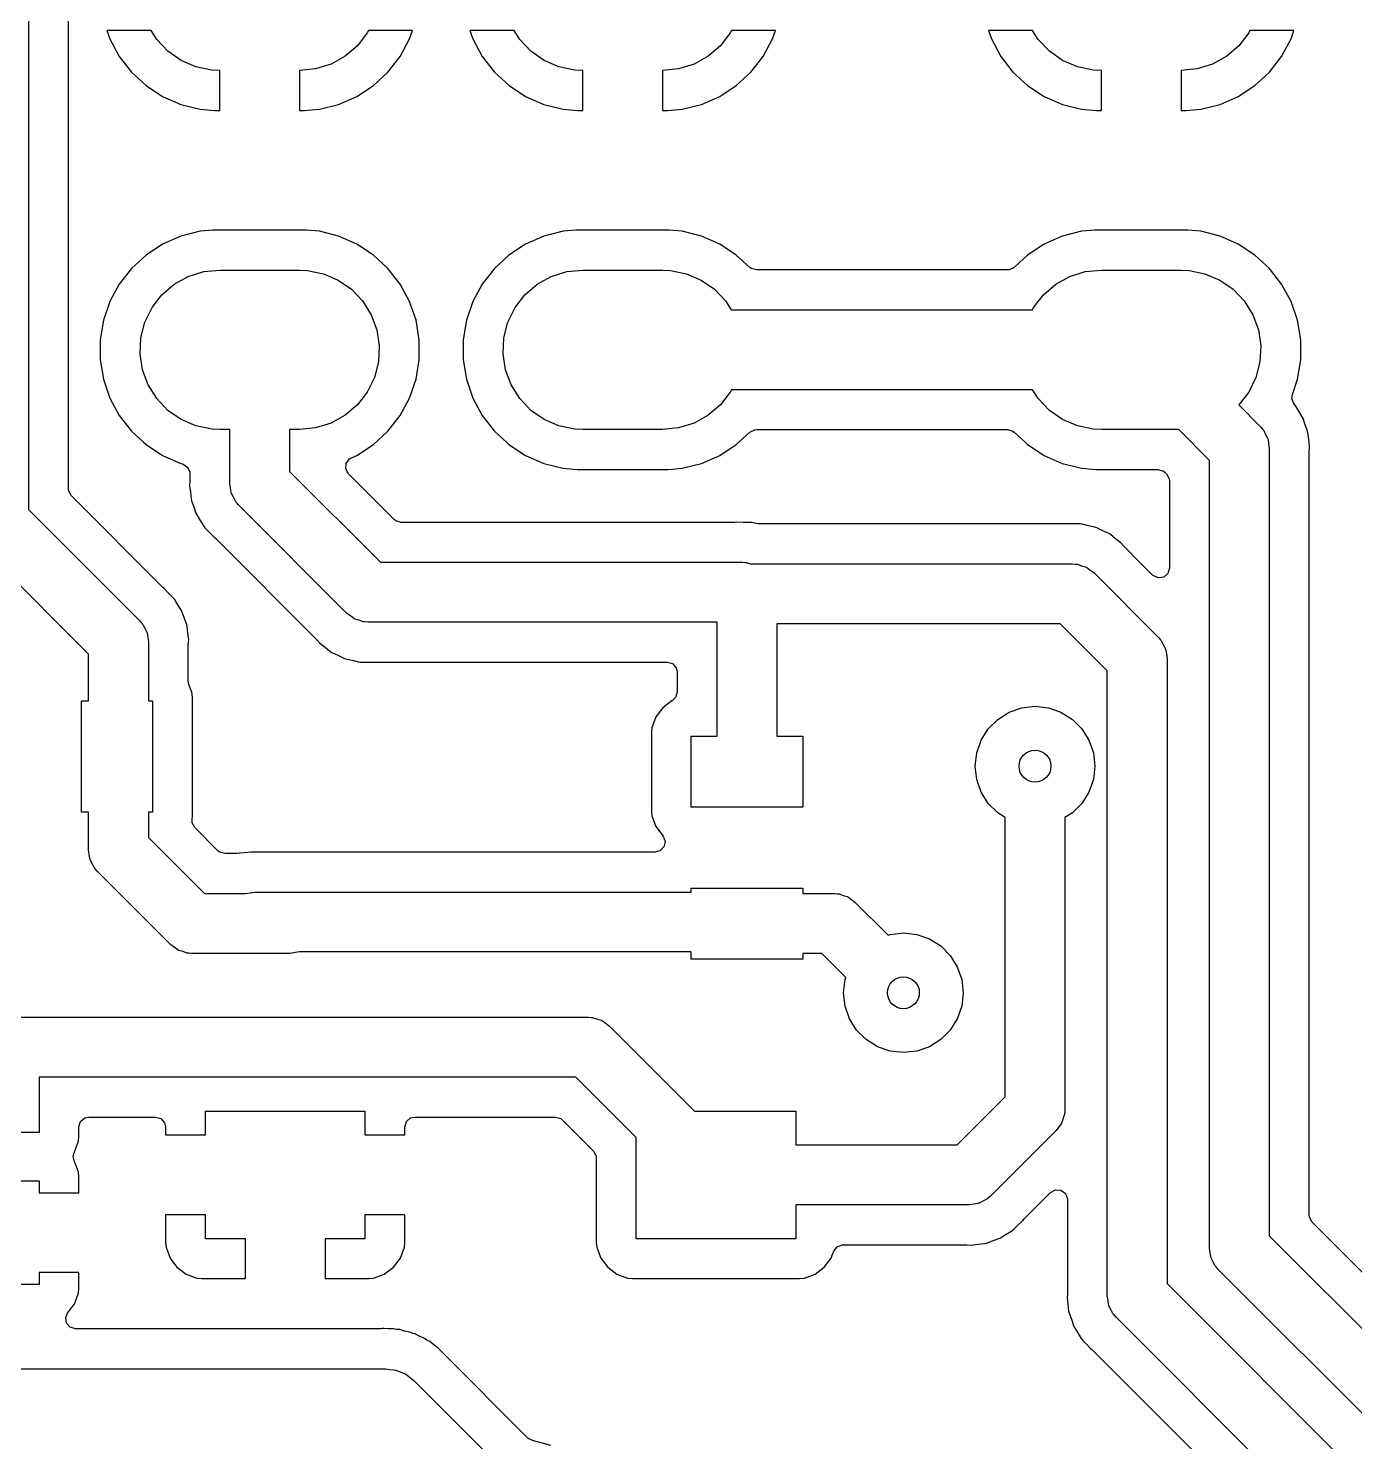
# Model space of a CAD drawing. Extents: x 4.71 to 7.86, y -5.32 to -1.9.
# Drawn here: x 5.1 to 5.755, y -4.566 to -3.869 of the extents above; entities that cross this region are included whole.
import ezdxf

# ---------------------------------------------------------------- set-up
doc = ezdxf.new("R2010")
doc.units = 0
doc.header["$MEASUREMENT"] = 0
doc.layers.add('BLACK', color=7, linetype='CONTINUOUS')

msp = doc.modelspace()

# ---------------------------------------------------------------- linework, layer by layer
at = {"layer": 'BLACK', "linetype": 'CONTINUOUS'}
for p, q in [((5.10008, -3.40826), (5.10008, -4.10627)), ((5.11979, -3.86996), (5.11979, -3.85315)), ((5.11979, -3.9172), (5.11979, -3.86996)), ((5.16053, -3.86996), (5.13874, -3.86996)), ((5.13874, -3.86996), (5.14015, -3.87407)), ((5.16329, -3.87437), (5.16053, -3.86996)), ((5.26776, -3.86996), (5.2672, -3.8711)), ((5.28947, -3.86996), (5.26776, -3.86996)), ((5.28805, -3.87407), (5.28947, -3.86996)), ((5.33967, -3.86996), (5.31787, -3.86996)), ((5.31787, -3.86996), (5.31929, -3.87407)), ((5.34242, -3.87437), (5.33967, -3.86996)), ((5.44689, -3.86996), (5.44633, -3.8711)), ((5.4686, -3.86996), (5.44689, -3.86996)), ((5.46719, -3.87407), (5.4686, -3.86996)), ((5.59557, -3.86996), (5.57378, -3.86996)), ((5.57378, -3.86996), (5.57519, -3.87407)), ((5.59832, -3.87437), (5.59557, -3.86996)), ((5.7028, -3.86996), (5.70224, -3.8711)), ((5.72451, -3.86996), (5.7028, -3.86996)), ((5.72309, -3.87407), (5.72451, -3.86996)), ((5.14015, -3.87407), (5.14015, -3.87407)), ((5.14015, -3.87407), (5.14481, -3.88268)), ((5.16877, -3.88014), (5.16329, -3.87437)), ((5.26232, -3.87739), (5.25628, -3.88258)), ((5.2672, -3.8711), (5.26232, -3.87739)), ((5.2834, -3.88268), (5.28805, -3.87407)), ((5.28805, -3.87407), (5.28805, -3.87407)), ((5.31929, -3.87407), (5.31929, -3.87407)), ((5.31929, -3.87407), (5.32394, -3.88268)), ((5.34791, -3.88014), (5.34242, -3.87437)), ((5.44146, -3.87739), (5.43541, -3.88258)), ((5.44633, -3.8711), (5.44146, -3.87739)), ((5.46253, -3.88268), (5.46719, -3.87407)), ((5.46719, -3.87407), (5.46719, -3.87407)), ((5.57519, -3.87407), (5.57519, -3.87407)), ((5.57519, -3.87407), (5.57985, -3.88268)), ((5.60381, -3.88014), (5.59832, -3.87437)), ((5.69736, -3.87739), (5.69132, -3.88258)), ((5.70224, -3.8711), (5.69736, -3.87739)), ((5.71844, -3.88268), (5.72309, -3.87407)), ((5.72309, -3.87407), (5.72309, -3.87407)), ((5.14481, -3.88268), (5.14481, -3.88268)), ((5.14481, -3.88268), (5.15082, -3.8904)), ((5.17531, -3.88469), (5.16877, -3.88014)), ((5.25628, -3.88258), (5.24931, -3.88645)), ((5.27739, -3.8904), (5.2834, -3.88268)), ((5.2834, -3.88268), (5.2834, -3.88268)), ((5.32394, -3.88268), (5.32394, -3.88268)), ((5.32394, -3.88268), (5.32995, -3.8904)), ((5.35445, -3.88469), (5.34791, -3.88014)), ((5.43541, -3.88258), (5.42845, -3.88645)), ((5.45652, -3.8904), (5.46253, -3.88268)), ((5.46253, -3.88268), (5.46253, -3.88268)), ((5.57985, -3.88268), (5.57985, -3.88268)), ((5.57985, -3.88268), (5.58586, -3.8904)), ((5.61035, -3.88469), (5.60381, -3.88014)), ((5.69132, -3.88258), (5.68435, -3.88645)), ((5.71243, -3.8904), (5.71844, -3.88268)), ((5.71844, -3.88268), (5.71844, -3.88268)), ((5.15082, -3.8904), (5.15082, -3.8904)), ((5.15082, -3.8904), (5.15802, -3.89703)), ((5.18263, -3.88783), (5.17531, -3.88469)), ((5.19044, -3.88944), (5.18263, -3.88783)), ((5.19442, -3.88964), (5.19044, -3.88944)), ((5.19442, -3.90933), (5.19442, -3.88964)), ((5.24171, -3.88883), (5.23379, -3.88964)), ((5.23379, -3.88964), (5.23379, -3.90933)), ((5.24931, -3.88645), (5.24171, -3.88883)), ((5.27019, -3.89703), (5.27739, -3.8904)), ((5.27739, -3.8904), (5.27739, -3.8904)), ((5.32995, -3.8904), (5.32996, -3.8904)), ((5.32996, -3.8904), (5.33716, -3.89703)), ((5.36177, -3.88783), (5.35445, -3.88469)), ((5.36957, -3.88944), (5.36177, -3.88783)), ((5.37355, -3.88964), (5.36957, -3.88944)), ((5.37355, -3.90933), (5.37355, -3.88964)), ((5.42085, -3.88883), (5.41292, -3.88964)), ((5.41292, -3.88964), (5.41292, -3.90933)), ((5.42845, -3.88645), (5.42085, -3.88883)), ((5.44932, -3.89703), (5.45652, -3.8904)), ((5.45652, -3.8904), (5.45652, -3.8904)), ((5.58586, -3.8904), (5.58586, -3.8904)), ((5.58586, -3.8904), (5.59306, -3.89703)), ((5.61767, -3.88783), (5.61035, -3.88469)), ((5.62547, -3.88944), (5.61767, -3.88783)), ((5.62946, -3.88964), (5.62547, -3.88944)), ((5.62946, -3.90933), (5.62946, -3.88964)), ((5.67675, -3.88883), (5.66883, -3.88964)), ((5.66883, -3.88964), (5.66883, -3.90933)), ((5.68435, -3.88645), (5.67675, -3.88883)), ((5.70522, -3.89703), (5.71242, -3.8904)), ((5.71242, -3.8904), (5.71243, -3.8904)), ((5.15802, -3.89703), (5.15802, -3.89703)), ((5.15802, -3.89703), (5.16621, -3.90239)), ((5.26199, -3.90239), (5.27019, -3.89703)), ((5.33716, -3.89703), (5.33716, -3.89703)), ((5.33716, -3.89703), (5.34535, -3.90239)), ((5.44113, -3.90239), (5.44932, -3.89703)), ((5.59306, -3.89703), (5.59306, -3.89703)), ((5.59306, -3.89703), (5.60125, -3.90239)), ((5.69703, -3.90239), (5.70522, -3.89703)), ((5.16621, -3.90239), (5.17518, -3.90632)), ((5.25303, -3.90632), (5.26199, -3.90239)), ((5.34535, -3.90239), (5.35431, -3.90632)), ((5.43216, -3.90632), (5.44113, -3.90239)), ((5.60125, -3.90239), (5.61022, -3.90632)), ((5.68807, -3.90632), (5.69703, -3.90239)), ((5.17518, -3.90632), (5.18466, -3.90872)), ((5.18466, -3.90872), (5.18467, -3.90872)), ((5.18467, -3.90872), (5.19198, -3.90933)), ((5.19198, -3.90933), (5.19442, -3.90933)), ((5.23379, -3.90933), (5.23623, -3.90933)), ((5.23623, -3.90933), (5.24354, -3.90872)), ((5.24354, -3.90872), (5.25303, -3.90632)), ((5.24354, -3.90872), (5.24354, -3.90872)), ((5.35431, -3.90632), (5.3638, -3.90872)), ((5.3638, -3.90872), (5.3638, -3.90872)), ((5.3638, -3.90872), (5.37111, -3.90933)), ((5.37111, -3.90933), (5.37355, -3.90933)), ((5.41292, -3.90933), (5.41536, -3.90933)), ((5.41536, -3.90933), (5.42268, -3.90872)), ((5.42268, -3.90872), (5.43216, -3.90632)), ((5.42268, -3.90872), (5.42268, -3.90872)), ((5.61022, -3.90632), (5.6197, -3.90872)), ((5.6197, -3.90872), (5.6197, -3.90872)), ((5.6197, -3.90872), (5.62702, -3.90933)), ((5.62702, -3.90933), (5.62946, -3.90933)), ((5.66883, -3.90933), (5.67127, -3.90933)), ((5.67127, -3.90933), (5.67858, -3.90872)), ((5.67858, -3.90872), (5.68807, -3.90632)), ((5.67858, -3.90872), (5.67858, -3.90872)), ((5.11979, -3.93688), (5.11979, -3.9172)), ((5.11979, -4.09608), (5.11979, -3.93688)), ((5.17517, -3.97137), (5.16621, -3.9753)), ((5.18466, -3.96897), (5.17517, -3.97137)), ((5.19121, -3.96842), (5.18466, -3.96897)), ((5.18466, -3.96897), (5.18466, -3.96897)), ((5.19197, -3.96836), (5.19121, -3.96842)), ((5.23623, -3.96836), (5.19197, -3.96836)), ((5.23704, -3.96843), (5.23623, -3.96836)), ((5.24354, -3.96897), (5.23704, -3.96843)), ((5.24355, -3.96897), (5.24354, -3.96897)), ((5.25304, -3.97137), (5.24355, -3.96897)), ((5.262, -3.9753), (5.25304, -3.97137)), ((5.3543, -3.97137), (5.34534, -3.9753)), ((5.3638, -3.96897), (5.3543, -3.97137)), ((5.37034, -3.96842), (5.3638, -3.96897)), ((5.3638, -3.96897), (5.3638, -3.96897)), ((5.37111, -3.96836), (5.37034, -3.96842)), ((5.41537, -3.96836), (5.37111, -3.96836)), ((5.41617, -3.96843), (5.41537, -3.96836)), ((5.42268, -3.96897), (5.41617, -3.96843)), ((5.43217, -3.97137), (5.42268, -3.96897)), ((5.42268, -3.96897), (5.42268, -3.96897)), ((5.44114, -3.9753), (5.43217, -3.97137)), ((5.61021, -3.97137), (5.60124, -3.9753)), ((5.6197, -3.96897), (5.61021, -3.97137)), ((5.62625, -3.96842), (5.6197, -3.96897)), ((5.6197, -3.96897), (5.6197, -3.96897)), ((5.62701, -3.96836), (5.62625, -3.96842)), ((5.67127, -3.96836), (5.62701, -3.96836)), ((5.67208, -3.96843), (5.67127, -3.96836)), ((5.67858, -3.96897), (5.67208, -3.96843)), ((5.68808, -3.97137), (5.67858, -3.96897)), ((5.67858, -3.96897), (5.67858, -3.96897)), ((5.69704, -3.9753), (5.68808, -3.97137)), ((5.15801, -3.98066), (5.15081, -3.98729)), ((5.16621, -3.9753), (5.15801, -3.98066)), ((5.2702, -3.98066), (5.262, -3.9753)), ((5.2774, -3.98729), (5.2702, -3.98066)), ((5.2702, -3.98066), (5.2702, -3.98066)), ((5.33714, -3.98066), (5.32994, -3.98729)), ((5.34534, -3.9753), (5.33714, -3.98066)), ((5.44933, -3.98066), (5.44114, -3.9753)), ((5.45596, -3.98676), (5.44933, -3.98066)), ((5.44933, -3.98066), (5.44933, -3.98066)), ((5.59305, -3.98066), (5.58907, -3.98432)), ((5.60124, -3.9753), (5.59305, -3.98066)), ((5.70524, -3.98066), (5.69704, -3.9753)), ((5.71244, -3.98729), (5.70524, -3.98066)), ((5.70524, -3.98066), (5.70524, -3.98066)), ((5.15081, -3.98729), (5.14479, -3.99501)), ((5.17889, -3.99126), (5.18649, -3.98887)), ((5.18649, -3.98887), (5.19442, -3.98807)), ((5.19442, -3.98807), (5.23379, -3.98807)), ((5.23379, -3.98807), (5.23777, -3.98827)), ((5.23777, -3.98827), (5.24557, -3.98987)), ((5.28341, -3.99501), (5.2774, -3.98729)), ((5.32994, -3.98729), (5.32393, -3.99501)), ((5.35803, -3.99126), (5.36563, -3.98887)), ((5.36563, -3.98887), (5.37355, -3.98807)), ((5.37355, -3.98807), (5.41292, -3.98807)), ((5.41292, -3.98807), (5.41691, -3.98827)), ((5.41691, -3.98827), (5.42471, -3.98987)), ((5.45662, -3.98727), (5.45596, -3.98676)), ((5.45926, -3.98805), (5.45662, -3.98727)), ((5.58312, -3.98805), (5.45926, -3.98805)), ((5.58396, -3.98797), (5.58312, -3.98805)), ((5.58642, -3.98676), (5.58396, -3.98797)), ((5.58907, -3.98432), (5.58642, -3.98676)), ((5.61393, -3.99126), (5.62153, -3.98887)), ((5.62153, -3.98887), (5.62946, -3.98807)), ((5.62946, -3.98807), (5.66883, -3.98807)), ((5.66883, -3.98807), (5.67281, -3.98827)), ((5.67281, -3.98827), (5.68061, -3.98987)), ((5.71845, -3.99501), (5.71244, -3.98729)), ((5.14479, -3.99501), (5.14013, -4.00362)), ((5.16588, -4.00031), (5.17193, -3.99512)), ((5.17193, -3.99512), (5.17889, -3.99126)), ((5.24557, -3.98987), (5.25289, -3.99301)), ((5.25289, -3.99301), (5.25943, -3.99756)), ((5.28807, -4.00362), (5.28341, -3.99501)), ((5.32393, -3.99501), (5.31927, -4.00362)), ((5.34502, -4.00031), (5.35106, -3.99512)), ((5.35106, -3.99512), (5.35803, -3.99126)), ((5.42471, -3.98987), (5.43203, -3.99301)), ((5.43203, -3.99301), (5.43857, -3.99756)), ((5.60092, -4.00031), (5.60697, -3.99512)), ((5.60697, -3.99512), (5.61393, -3.99126)), ((5.68061, -3.98987), (5.68793, -3.99301)), ((5.68793, -3.99301), (5.69447, -3.99756)), ((5.72311, -4.00362), (5.71845, -3.99501)), ((5.16101, -4.00661), (5.16588, -4.00031)), ((5.25943, -3.99756), (5.26492, -4.00334)), ((5.34014, -4.00661), (5.34502, -4.00031)), ((5.43857, -3.99756), (5.44406, -4.00334)), ((5.59605, -4.00661), (5.60092, -4.00031)), ((5.69447, -3.99756), (5.69996, -4.00334)), ((5.14013, -4.00362), (5.13695, -4.01288)), ((5.14013, -4.00362), (5.14013, -4.00362)), ((5.1575, -4.01376), (5.16101, -4.00661)), ((5.26492, -4.00334), (5.26914, -4.0101)), ((5.26914, -4.0101), (5.2719, -4.01757)), ((5.29125, -4.01288), (5.28807, -4.00362)), ((5.31927, -4.00362), (5.31609, -4.01288)), ((5.31927, -4.00362), (5.31927, -4.00362)), ((5.33663, -4.01376), (5.34014, -4.00661)), ((5.44406, -4.00334), (5.44681, -4.00775)), ((5.44681, -4.00775), (5.59549, -4.00775)), ((5.59549, -4.00775), (5.59605, -4.00661)), ((5.69996, -4.00334), (5.70417, -4.0101)), ((5.70417, -4.0101), (5.70694, -4.01757)), ((5.72629, -4.01288), (5.72311, -4.00362)), ((5.13695, -4.01288), (5.13534, -4.02254)), ((5.1555, -4.02147), (5.1575, -4.01376)), ((5.29286, -4.02254), (5.29125, -4.01288)), ((5.31609, -4.01288), (5.31448, -4.02254)), ((5.33464, -4.02147), (5.33663, -4.01376)), ((5.7279, -4.02254), (5.72629, -4.01288)), ((5.13534, -4.02254), (5.13534, -4.03233)), ((5.1551, -4.02943), (5.1555, -4.02147)), ((5.2719, -4.01757), (5.27311, -4.02544)), ((5.29286, -4.03233), (5.29286, -4.02254)), ((5.31448, -4.02254), (5.31448, -4.03233)), ((5.33423, -4.02943), (5.33464, -4.02147)), ((5.70694, -4.01757), (5.70815, -4.02544)), ((5.7279, -4.03233), (5.7279, -4.02254)), ((5.15631, -4.0373), (5.1551, -4.02943)), ((5.27311, -4.02544), (5.2727, -4.0334)), ((5.33544, -4.0373), (5.33423, -4.02943)), ((5.70815, -4.02544), (5.70774, -4.0334)), ((5.13534, -4.03233), (5.13695, -4.04199)), ((5.15907, -4.04477), (5.15631, -4.0373)), ((5.2727, -4.0334), (5.27071, -4.04111)), ((5.29125, -4.04199), (5.29286, -4.03233)), ((5.31448, -4.03233), (5.31609, -4.04199)), ((5.33821, -4.04477), (5.33544, -4.0373)), ((5.70774, -4.0334), (5.70575, -4.04111)), ((5.72629, -4.04199), (5.7279, -4.03233)), ((5.13695, -4.04199), (5.14013, -4.05125)), ((5.16329, -4.05153), (5.15907, -4.04477)), ((5.27071, -4.04111), (5.2672, -4.04826)), ((5.28807, -4.05125), (5.29125, -4.04199)), ((5.31609, -4.04199), (5.31927, -4.05125)), ((5.34242, -4.05153), (5.33821, -4.04477)), ((5.70575, -4.04111), (5.70224, -4.04826)), ((5.72373, -4.04944), (5.72629, -4.04199)), ((5.72629, -4.04199), (5.72629, -4.04199)), ((5.14013, -4.05125), (5.14013, -4.05125)), ((5.14013, -4.05125), (5.14479, -4.05986)), ((5.16877, -4.05731), (5.16329, -4.05153)), ((5.2672, -4.04826), (5.26232, -4.05456)), ((5.28341, -4.05986), (5.28807, -4.05125)), ((5.31927, -4.05125), (5.31927, -4.05125)), ((5.31927, -4.05125), (5.32393, -4.05986)), ((5.34791, -4.05731), (5.34242, -4.05153)), ((5.44633, -4.04826), (5.44146, -4.05456)), ((5.44689, -4.04712), (5.44633, -4.04826)), ((5.59557, -4.04712), (5.44689, -4.04712)), ((5.59832, -4.05153), (5.59557, -4.04712)), ((5.60381, -4.05731), (5.59832, -4.05153)), ((5.70224, -4.04826), (5.69736, -4.05456)), ((5.7235, -4.05154), (5.72373, -4.04944)), ((5.72447, -4.0539), (5.7235, -4.05154)), ((5.17531, -4.06186), (5.16877, -4.05731)), ((5.26232, -4.05456), (5.25628, -4.05975)), ((5.35445, -4.06186), (5.34791, -4.05731)), ((5.44146, -4.05456), (5.43541, -4.05975)), ((5.61035, -4.06186), (5.60381, -4.05731)), ((5.69736, -4.05456), (5.69725, -4.05466)), ((5.69725, -4.05466), (5.70801, -4.06542)), ((5.72445, -4.05392), (5.72447, -4.0539)), ((5.72453, -4.05404), (5.72445, -4.05392)), ((5.72455, -4.05408), (5.72453, -4.05404)), ((5.72459, -4.05414), (5.72455, -4.05408)), ((5.7246, -4.05414), (5.72459, -4.05414)), ((5.72516, -4.05487), (5.7246, -4.05414)), ((5.72517, -4.05488), (5.72516, -4.05487)), ((5.72542, -4.0553), (5.72517, -4.05488)), ((5.72686, -4.05769), (5.72542, -4.0553)), ((5.72863, -4.06046), (5.72686, -4.05769)), ((5.14479, -4.05986), (5.14479, -4.05986)), ((5.14479, -4.05986), (5.15081, -4.06758)), ((5.18263, -4.065), (5.17531, -4.06186)), ((5.19044, -4.0666), (5.18263, -4.065)), ((5.24931, -4.06361), (5.24171, -4.066)), ((5.25628, -4.05975), (5.24931, -4.06361)), ((5.2774, -4.06758), (5.28341, -4.05986)), ((5.32393, -4.05986), (5.32393, -4.05986)), ((5.32393, -4.05986), (5.32994, -4.06758)), ((5.36177, -4.065), (5.35445, -4.06186)), ((5.36957, -4.0666), (5.36177, -4.065)), ((5.42845, -4.06361), (5.42085, -4.066)), ((5.43541, -4.05975), (5.42845, -4.06361)), ((5.61767, -4.065), (5.61035, -4.06186)), ((5.62547, -4.0666), (5.61767, -4.065)), ((5.70801, -4.06542), (5.70899, -4.06659)), ((5.72903, -4.0613), (5.72863, -4.06046)), ((5.72863, -4.06046), (5.72863, -4.06046)), ((5.72904, -4.0613), (5.72903, -4.0613)), ((5.73008, -4.06441), (5.72904, -4.0613)), ((5.72904, -4.0613), (5.72904, -4.0613)), ((5.73121, -4.06749), (5.73008, -4.06441)), ((5.15081, -4.06758), (5.15676, -4.07307)), ((5.19442, -4.06681), (5.19044, -4.0666)), ((5.19934, -4.06681), (5.19442, -4.06681)), ((5.19934, -4.09353), (5.19934, -4.06681)), ((5.23379, -4.06681), (5.22887, -4.06681)), ((5.22887, -4.06681), (5.22887, -4.08742)), ((5.24171, -4.066), (5.23379, -4.06681)), ((5.2702, -4.07421), (5.2774, -4.06758)), ((5.32994, -4.06758), (5.3359, -4.07307)), ((5.37355, -4.06681), (5.36957, -4.0666)), ((5.41292, -4.06681), (5.37355, -4.06681)), ((5.42085, -4.066), (5.41292, -4.06681)), ((5.44933, -4.07421), (5.45596, -4.06812)), ((5.45596, -4.06812), (5.45842, -4.0669)), ((5.45842, -4.0669), (5.45926, -4.06683)), ((5.45926, -4.06683), (5.58312, -4.06683)), ((5.58312, -4.06683), (5.58576, -4.0676)), ((5.58576, -4.0676), (5.58642, -4.06812)), ((5.58642, -4.06812), (5.5918, -4.07307)), ((5.62946, -4.06681), (5.62547, -4.0666)), ((5.66763, -4.06681), (5.62946, -4.06681)), ((5.6828, -4.08198), (5.66763, -4.06681)), ((5.70899, -4.06659), (5.70922, -4.06679)), ((5.70922, -4.06679), (5.70931, -4.06695)), ((5.70931, -4.06695), (5.70958, -4.06728)), ((5.70958, -4.06728), (5.71052, -4.06919)), ((5.71052, -4.06919), (5.71153, -4.07107)), ((5.71153, -4.07107), (5.71158, -4.07137)), ((5.71158, -4.07137), (5.71172, -4.07165)), ((5.71172, -4.07165), (5.71198, -4.07376)), ((5.73122, -4.0675), (5.73121, -4.06749)), ((5.73143, -4.0684), (5.73122, -4.0675)), ((5.73143, -4.06841), (5.73143, -4.0684)), ((5.73178, -4.07167), (5.73143, -4.06841)), ((5.73223, -4.07492), (5.73178, -4.07167)), ((5.15676, -4.07307), (5.15801, -4.07421)), ((5.15801, -4.07421), (5.16621, -4.07957)), ((5.16621, -4.07957), (5.17517, -4.0835)), ((5.25943, -4.0807), (5.262, -4.07957)), ((5.262, -4.07957), (5.2702, -4.07421)), ((5.3359, -4.07307), (5.33714, -4.07421)), ((5.33714, -4.07421), (5.34534, -4.07957)), ((5.34534, -4.07957), (5.3543, -4.0835)), ((5.43217, -4.0835), (5.44114, -4.07957)), ((5.44114, -4.07957), (5.44933, -4.07421)), ((5.5918, -4.07307), (5.59305, -4.07421)), ((5.59305, -4.07421), (5.60124, -4.07957)), ((5.60124, -4.07957), (5.61021, -4.0835)), ((5.71198, -4.07376), (5.71233, -4.07586)), ((5.71233, -4.07586), (5.71233, -4.46458)), ((5.73204, -4.07716), (5.73213, -4.0761)), ((5.73204, -4.07736), (5.73204, -4.07716)), ((5.73204, -4.4544), (5.73204, -4.07736)), ((5.73213, -4.0761), (5.73223, -4.07492)), ((5.17517, -4.0835), (5.17595, -4.0837)), ((5.17595, -4.0837), (5.17832, -4.0851)), ((5.17832, -4.0851), (5.17956, -4.08756)), ((5.25662, -4.08621), (5.25682, -4.08346)), ((5.25794, -4.08862), (5.25662, -4.08621)), ((5.25682, -4.08346), (5.25846, -4.08126)), ((5.25846, -4.08126), (5.25943, -4.0807)), ((5.3543, -4.0835), (5.35976, -4.08488)), ((5.35976, -4.08488), (5.3638, -4.0859)), ((5.3638, -4.0859), (5.3638, -4.0859)), ((5.3638, -4.0859), (5.3638, -4.0859)), ((5.3638, -4.0859), (5.36904, -4.08634)), ((5.36904, -4.08634), (5.37111, -4.08651)), ((5.37111, -4.08651), (5.37111, -4.08651)), ((5.37111, -4.08651), (5.41537, -4.08651)), ((5.41537, -4.08651), (5.41778, -4.08631)), ((5.41537, -4.08651), (5.41537, -4.08651)), ((5.41778, -4.08631), (5.42268, -4.0859)), ((5.42268, -4.0859), (5.43217, -4.0835)), ((5.42268, -4.0859), (5.42268, -4.0859)), ((5.42268, -4.0859), (5.42268, -4.0859)), ((5.61021, -4.0835), (5.61567, -4.08488)), ((5.61567, -4.08488), (5.6197, -4.0859)), ((5.6197, -4.0859), (5.6197, -4.0859)), ((5.6197, -4.0859), (5.6197, -4.0859)), ((5.6197, -4.0859), (5.62495, -4.08634)), ((5.62495, -4.08634), (5.62701, -4.08651)), ((5.62701, -4.08651), (5.65745, -4.08651)), ((5.65745, -4.08651), (5.66009, -4.08729)), ((5.6828, -4.4707), (5.6828, -4.08198)), ((5.17963, -4.09223), (5.17944, -4.09447)), ((5.17956, -4.08756), (5.17963, -4.08843)), ((5.17963, -4.08843), (5.17963, -4.09203)), ((5.17963, -4.09203), (5.17963, -4.09223)), ((5.19969, -4.09563), (5.19934, -4.09353)), ((5.22887, -4.08742), (5.27372, -4.13227)), ((5.28045, -4.11113), (5.25794, -4.08862)), ((5.66009, -4.08729), (5.6609, -4.08794)), ((5.6609, -4.08794), (5.66167, -4.08871)), ((5.66167, -4.08871), (5.66299, -4.09112)), ((5.66299, -4.09112), (5.6631, -4.09216)), ((5.6631, -4.09216), (5.6631, -4.13515)), ((5.1199, -4.09712), (5.11979, -4.09608)), ((5.12122, -4.09954), (5.1199, -4.09712)), ((5.16615, -4.14447), (5.12122, -4.09954)), ((5.17944, -4.09447), (5.17989, -4.09772)), ((5.17989, -4.09772), (5.18024, -4.10098)), ((5.19995, -4.09774), (5.19969, -4.09563)), ((5.20009, -4.09802), (5.19995, -4.09774)), ((5.20014, -4.09832), (5.20009, -4.09802)), ((5.20115, -4.1002), (5.20014, -4.09832)), ((5.20209, -4.10211), (5.20115, -4.1002)), ((5.10008, -4.10627), (5.15486, -4.16104)), ((5.18024, -4.10098), (5.18024, -4.10099)), ((5.18024, -4.10099), (5.18024, -4.10099)), ((5.18024, -4.10099), (5.18046, -4.10189)), ((5.18046, -4.10189), (5.18046, -4.1019)), ((5.18046, -4.1019), (5.18046, -4.1019)), ((5.18046, -4.1019), (5.18159, -4.10498)), ((5.18159, -4.10498), (5.18264, -4.10809)), ((5.20236, -4.10244), (5.20209, -4.10211)), ((5.20245, -4.1026), (5.20236, -4.10244)), ((5.20268, -4.10281), (5.20245, -4.1026)), ((5.20366, -4.10397), (5.20268, -4.10281)), ((5.25716, -4.15747), (5.20366, -4.10397)), ((5.18264, -4.10809), (5.18264, -4.10809)), ((5.18264, -4.10809), (5.18264, -4.1081)), ((5.18264, -4.1081), (5.18304, -4.10893)), ((5.18304, -4.10893), (5.18304, -4.10894)), ((5.18304, -4.10894), (5.18304, -4.10894)), ((5.18304, -4.10894), (5.18481, -4.1117)), ((5.18481, -4.1117), (5.18539, -4.11266)), ((5.18539, -4.11266), (5.1865, -4.11451)), ((5.1865, -4.11451), (5.18651, -4.11452)), ((5.18651, -4.11452), (5.18708, -4.11525)), ((5.28126, -4.11179), (5.28045, -4.11113)), ((5.2839, -4.11256), (5.28126, -4.11179)), ((5.44851, -4.11256), (5.2839, -4.11256)), ((5.44943, -4.11247), (5.44851, -4.11256)), ((5.45271, -4.11256), (5.44943, -4.11247)), ((5.44943, -4.11247), (5.44943, -4.11247)), ((5.44943, -4.11247), (5.44943, -4.11247)), ((5.456, -4.11256), (5.45271, -4.11256)), ((5.45692, -4.11267), (5.456, -4.11256)), ((5.456, -4.11256), (5.456, -4.11256)), ((5.456, -4.11256), (5.456, -4.11256)), ((5.456, -4.11256), (5.456, -4.11256)), ((5.456, -4.11256), (5.456, -4.11256)), ((5.45693, -4.11267), (5.45692, -4.11267)), ((5.45905, -4.1132), (5.45693, -4.11267)), ((5.46023, -4.11335), (5.45905, -4.1132)), ((5.6115, -4.11335), (5.46023, -4.11335)), ((5.61242, -4.11326), (5.6115, -4.11335)), ((5.61243, -4.11326), (5.61242, -4.11326)), ((5.61242, -4.11326), (5.61242, -4.11326)), ((5.61571, -4.11335), (5.61243, -4.11326)), ((5.61899, -4.11335), (5.61571, -4.11335)), ((5.619, -4.11335), (5.61899, -4.11335)), ((5.61899, -4.11335), (5.61899, -4.11335)), ((5.61899, -4.11335), (5.61899, -4.11335)), ((5.61899, -4.11335), (5.61899, -4.11335)), ((5.61991, -4.11346), (5.619, -4.11335)), ((5.61992, -4.11346), (5.61991, -4.11346)), ((5.6231, -4.11425), (5.61992, -4.11346)), ((5.62631, -4.11496), (5.6231, -4.11425)), ((5.18708, -4.11525), (5.18708, -4.11525)), ((5.18708, -4.11525), (5.1894, -4.11757)), ((5.1894, -4.11757), (5.19037, -4.1186)), ((5.19037, -4.1186), (5.19166, -4.11996)), ((5.19166, -4.11996), (5.19166, -4.11996)), ((5.19166, -4.11996), (5.19238, -4.12055)), ((5.19238, -4.12055), (5.24217, -4.17034)), ((5.62632, -4.11496), (5.62631, -4.11496)), ((5.62631, -4.11496), (5.62631, -4.11496)), ((5.62719, -4.11527), (5.62632, -4.11496)), ((5.6272, -4.11527), (5.62719, -4.11527)), ((5.62719, -4.11527), (5.62719, -4.11527)), ((5.62982, -4.11657), (5.6272, -4.11527)), ((5.6272, -4.11527), (5.6272, -4.11527)), ((5.63013, -4.11673), (5.62982, -4.11657)), ((5.63311, -4.11811), (5.63013, -4.11673)), ((5.63312, -4.11811), (5.63311, -4.11811)), ((5.63311, -4.11811), (5.63311, -4.11811)), ((5.63391, -4.1186), (5.63312, -4.11811)), ((5.63647, -4.12066), (5.63391, -4.1186)), ((5.63391, -4.1186), (5.63391, -4.1186)), ((5.63391, -4.1186), (5.63391, -4.1186)), ((5.63908, -4.12264), (5.63647, -4.12066)), ((5.12965, -4.1776), (5.07488, -4.12282)), ((5.64054, -4.12436), (5.63908, -4.12264)), ((5.64067, -4.1245), (5.64054, -4.12436)), ((5.64879, -4.13263), (5.64067, -4.1245)), ((5.27372, -4.13227), (5.45225, -4.13227)), ((5.45225, -4.13227), (5.45377, -4.13239)), ((5.45377, -4.13239), (5.45407, -4.13238)), ((5.45407, -4.13238), (5.45425, -4.13243)), ((5.45425, -4.13243), (5.45468, -4.13247)), ((5.45468, -4.13247), (5.45638, -4.13305)), ((5.45638, -4.13305), (5.61524, -4.13305)), ((5.61524, -4.13305), (5.61676, -4.13318)), ((5.61676, -4.13318), (5.61707, -4.13317)), ((5.61707, -4.13317), (5.61724, -4.13322)), ((5.61724, -4.13322), (5.61767, -4.13325)), ((5.61767, -4.13325), (5.61968, -4.13395)), ((5.61968, -4.13395), (5.62172, -4.13455)), ((5.62172, -4.13455), (5.62197, -4.13473)), ((5.62197, -4.13473), (5.62227, -4.13483)), ((5.62227, -4.13483), (5.62395, -4.13614)), ((5.65477, -4.1386), (5.64879, -4.13263)), ((5.6631, -4.13515), (5.66232, -4.13778)), ((5.62395, -4.13614), (5.62568, -4.13738)), ((5.62568, -4.13738), (5.65761, -4.16931)), ((5.65502, -4.13883), (5.65477, -4.1386)), ((5.65752, -4.13998), (5.65502, -4.13883)), ((5.66025, -4.13959), (5.65752, -4.13998)), ((5.66232, -4.13778), (5.66025, -4.13959)), ((5.16686, -4.14505), (5.16615, -4.14447)), ((5.16686, -4.14506), (5.16686, -4.14505)), ((5.16912, -4.14744), (5.16686, -4.14506)), ((5.17144, -4.14976), (5.16912, -4.14744)), ((5.17145, -4.14977), (5.17144, -4.14976)), ((5.17202, -4.1505), (5.17145, -4.14977)), ((5.17273, -4.15168), (5.17202, -4.1505)), ((5.17202, -4.1505), (5.17202, -4.1505)), ((5.17371, -4.15331), (5.17273, -4.15168)), ((5.17548, -4.15608), (5.17371, -4.15331)), ((5.17548, -4.15609), (5.17548, -4.15608)), ((5.17548, -4.15608), (5.17548, -4.15608)), ((5.17588, -4.15692), (5.17548, -4.15609)), ((5.15486, -4.16104), (5.15584, -4.16221)), ((5.15584, -4.16221), (5.15607, -4.16242)), ((5.15607, -4.16242), (5.15616, -4.16258)), ((5.15616, -4.16258), (5.15643, -4.16291)), ((5.15643, -4.16291), (5.15737, -4.16482)), ((5.17589, -4.15693), (5.17588, -4.15692)), ((5.17693, -4.16004), (5.17589, -4.15693)), ((5.17807, -4.16312), (5.17693, -4.16004)), ((5.17828, -4.16402), (5.17807, -4.16312)), ((5.17807, -4.16312), (5.17807, -4.16312)), ((5.25889, -4.15871), (5.25716, -4.15747)), ((5.26057, -4.16001), (5.25889, -4.15871)), ((5.26087, -4.16011), (5.26057, -4.16001)), ((5.26112, -4.16029), (5.26087, -4.16011)), ((5.26316, -4.1609), (5.26112, -4.16029)), ((5.26517, -4.16159), (5.26316, -4.1609)), ((5.2656, -4.16163), (5.26517, -4.16159)), ((5.26577, -4.16168), (5.2656, -4.16163)), ((5.26608, -4.16167), (5.26577, -4.16168)), ((5.2676, -4.16179), (5.26608, -4.16167)), ((5.43985, -4.16179), (5.2676, -4.16179)), ((5.43985, -4.21811), (5.43985, -4.16179)), ((5.60912, -4.16258), (5.46937, -4.16258)), ((5.46937, -4.16258), (5.46937, -4.21811)), ((5.63241, -4.18587), (5.60912, -4.16258)), ((5.15737, -4.16482), (5.15838, -4.16669)), ((5.15838, -4.16669), (5.15843, -4.16699)), ((5.15843, -4.16699), (5.15857, -4.16727)), ((5.15857, -4.16727), (5.15883, -4.16938)), ((5.15883, -4.16938), (5.15918, -4.17148)), ((5.17828, -4.16403), (5.17828, -4.16402)), ((5.17863, -4.16729), (5.17828, -4.16403)), ((5.17908, -4.17055), (5.17863, -4.16729)), ((5.24217, -4.17034), (5.2423, -4.17049)), ((5.2423, -4.17049), (5.24376, -4.1722)), ((5.65761, -4.16931), (5.6586, -4.17048)), ((5.6586, -4.17048), (5.65883, -4.17068)), ((5.15918, -4.17148), (5.15918, -4.20063)), ((5.17889, -4.17279), (5.17897, -4.17182)), ((5.17889, -4.17298), (5.17889, -4.17279)), ((5.17889, -4.19083), (5.17889, -4.17298)), ((5.17897, -4.17182), (5.17908, -4.17055)), ((5.24376, -4.1722), (5.24376, -4.1722)), ((5.24376, -4.1722), (5.24376, -4.1722)), ((5.24376, -4.1722), (5.24376, -4.1722)), ((5.24376, -4.1722), (5.2457, -4.17367)), ((5.2457, -4.17367), (5.24637, -4.17419)), ((5.24637, -4.17419), (5.24893, -4.17624)), ((5.24893, -4.17624), (5.24893, -4.17624)), ((5.24893, -4.17624), (5.24893, -4.17625)), ((5.24893, -4.17625), (5.24972, -4.17673)), ((5.24972, -4.17673), (5.24973, -4.17674)), ((5.24973, -4.17674), (5.25271, -4.17812)), ((5.65883, -4.17068), (5.65891, -4.17085)), ((5.65891, -4.17085), (5.65919, -4.17117)), ((5.65919, -4.17117), (5.66012, -4.17309)), ((5.66012, -4.17309), (5.66114, -4.17496)), ((5.66114, -4.17496), (5.66119, -4.17526)), ((5.66119, -4.17526), (5.66132, -4.17554)), ((5.66132, -4.17554), (5.66159, -4.17765)), ((5.12965, -4.20063), (5.12965, -4.1776)), ((5.25271, -4.17812), (5.25564, -4.17957)), ((5.25564, -4.17957), (5.25565, -4.17958)), ((5.25565, -4.17958), (5.25652, -4.17988)), ((5.25652, -4.17988), (5.25653, -4.17989)), ((5.25653, -4.17989), (5.25813, -4.18024)), ((5.25813, -4.18024), (5.25974, -4.18059)), ((5.25974, -4.18059), (5.26037, -4.18075)), ((5.26037, -4.18075), (5.26292, -4.18138)), ((5.26292, -4.18138), (5.26293, -4.18138)), ((5.26293, -4.18138), (5.26385, -4.1815)), ((5.26385, -4.1815), (5.26385, -4.1815)), ((5.26385, -4.1815), (5.26385, -4.1815)), ((5.26385, -4.1815), (5.26713, -4.1815)), ((5.26713, -4.1815), (5.27042, -4.18159)), ((5.27042, -4.18158), (5.27134, -4.1815)), ((5.27042, -4.18159), (5.27042, -4.18158)), ((5.27134, -4.1815), (5.41526, -4.1815)), ((5.41526, -4.1815), (5.4179, -4.18227)), ((5.4179, -4.18227), (5.4197, -4.18435)), ((5.4197, -4.18435), (5.42014, -4.18638)), ((5.66159, -4.17765), (5.66194, -4.17975)), ((5.66194, -4.17975), (5.66194, -4.4882)), ((5.17919, -4.19253), (5.17889, -4.19083)), ((5.42014, -4.18638), (5.42014, -4.19634)), ((5.63241, -4.49432), (5.63241, -4.18587)), ((5.18064, -4.1964), (5.17919, -4.19253)), ((5.18089, -4.19875), (5.18064, -4.1964)), ((5.42014, -4.19634), (5.41937, -4.19898)), ((5.12618, -4.25563), (5.12618, -4.20063)), ((5.12618, -4.20063), (5.12965, -4.20063)), ((5.15918, -4.20063), (5.16118, -4.20063)), ((5.16118, -4.20063), (5.16118, -4.25563)), ((5.18089, -4.25752), (5.18089, -4.19875)), ((5.41303, -4.20404), (5.40964, -4.20857)), ((5.41757, -4.20064), (5.41303, -4.20403)), ((5.41303, -4.20403), (5.41303, -4.20404)), ((5.4176, -4.20062), (5.41757, -4.20064)), ((5.41763, -4.20059), (5.4176, -4.20062)), ((5.41785, -4.20043), (5.41763, -4.20059)), ((5.41937, -4.19898), (5.41783, -4.20041)), ((5.41783, -4.20041), (5.41785, -4.20043)), ((5.58392, -4.20625), (5.59016, -4.20407)), ((5.59016, -4.20407), (5.59673, -4.20333)), ((5.59673, -4.20333), (5.60331, -4.20407)), ((5.60331, -4.20407), (5.60955, -4.20625)), ((5.40964, -4.20857), (5.40766, -4.21388)), ((5.40964, -4.20857), (5.40964, -4.20857)), ((5.57365, -4.21445), (5.57832, -4.20977)), ((5.57832, -4.20977), (5.58392, -4.20625)), ((5.60955, -4.20625), (5.61515, -4.20977)), ((5.61515, -4.20977), (5.61982, -4.21445)), ((5.40743, -4.21595), (5.4074, -4.21623)), ((5.4074, -4.21623), (5.4074, -4.21623)), ((5.4074, -4.21623), (5.4074, -4.255)), ((5.40766, -4.21388), (5.40743, -4.21595)), ((5.42711, -4.25311), (5.42711, -4.21811)), ((5.42711, -4.21811), (5.43985, -4.21811)), ((5.46937, -4.21811), (5.48211, -4.21811)), ((5.48211, -4.21811), (5.48211, -4.25311)), ((5.57013, -4.22004), (5.57365, -4.21445)), ((5.61982, -4.21445), (5.62334, -4.22004)), ((5.56721, -4.23286), (5.56795, -4.22629)), ((5.56795, -4.22629), (5.57013, -4.22004)), ((5.62334, -4.22004), (5.62552, -4.22629)), ((5.62552, -4.22629), (5.62626, -4.23286)), ((5.56795, -4.23943), (5.56721, -4.23286)), ((5.62626, -4.23286), (5.62552, -4.23943)), ((5.57013, -4.24567), (5.56795, -4.23943)), ((5.62552, -4.23943), (5.62334, -4.24567)), ((5.57365, -4.25127), (5.57013, -4.24567)), ((5.62334, -4.24567), (5.61982, -4.25127)), ((5.48211, -4.25311), (5.42711, -4.25311)), ((5.57832, -4.25594), (5.57365, -4.25127)), ((5.61982, -4.25127), (5.61515, -4.25594)), ((5.12965, -4.25563), (5.12618, -4.25563)), ((5.12965, -4.27424), (5.12965, -4.25563)), ((5.16118, -4.25563), (5.15918, -4.25563)), ((5.15918, -4.25563), (5.15918, -4.26812)), ((5.18071, -4.25921), (5.18089, -4.25752)), ((5.18079, -4.26077), (5.18071, -4.25921)), ((5.18211, -4.26318), (5.18079, -4.26077)), ((5.4074, -4.255), (5.4074, -4.255)), ((5.4074, -4.255), (5.40766, -4.25734)), ((5.40766, -4.25734), (5.40964, -4.26265)), ((5.58197, -4.25823), (5.57832, -4.25594)), ((5.58197, -4.39603), (5.58197, -4.25823)), ((5.61515, -4.25594), (5.6115, -4.25823)), ((5.6115, -4.25823), (5.6115, -4.40215)), ((5.15918, -4.26812), (5.1868, -4.29574)), ((5.19353, -4.27461), (5.18211, -4.26318)), ((5.40964, -4.26265), (5.40964, -4.26265)), ((5.40964, -4.26265), (5.41322, -4.26744)), ((5.41322, -4.26744), (5.41418, -4.27002)), ((5.13, -4.27634), (5.12965, -4.27424)), ((5.19435, -4.27526), (5.19353, -4.27461)), ((5.41165, -4.27465), (5.40932, -4.27525)), ((5.4136, -4.27271), (5.41165, -4.27465)), ((5.41418, -4.27002), (5.4136, -4.27271)), ((5.13027, -4.27845), (5.13, -4.27634)), ((5.1304, -4.27873), (5.13027, -4.27845)), ((5.13045, -4.27903), (5.1304, -4.27873)), ((5.13147, -4.28091), (5.13045, -4.27903)), ((5.1324, -4.28282), (5.13147, -4.28091)), ((5.19698, -4.27604), (5.19435, -4.27526)), ((5.20295, -4.27604), (5.19698, -4.27604)), ((5.20402, -4.27586), (5.20295, -4.27604)), ((5.20403, -4.27591), (5.20402, -4.27586)), ((5.20429, -4.27586), (5.20403, -4.27591)), ((5.20638, -4.27563), (5.20429, -4.27586)), ((5.20429, -4.27586), (5.20429, -4.27586)), ((5.20429, -4.27586), (5.20429, -4.27586)), ((5.20987, -4.27525), (5.20638, -4.27563)), ((5.40932, -4.27525), (5.20987, -4.27525)), ((5.13268, -4.28315), (5.1324, -4.28282)), ((5.13277, -4.28331), (5.13268, -4.28315)), ((5.13299, -4.28352), (5.13277, -4.28331)), ((5.13398, -4.28468), (5.13299, -4.28352)), ((5.17025, -4.32095), (5.13398, -4.28468)), ((5.1868, -4.29574), (5.20702, -4.29574)), ((5.20702, -4.29574), (5.21174, -4.29496)), ((5.21174, -4.29496), (5.42711, -4.29496)), ((5.42711, -4.29496), (5.42711, -4.29311)), ((5.42711, -4.29311), (5.48211, -4.29311)), ((5.48211, -4.29311), (5.48211, -4.29574)), ((5.48211, -4.29574), (5.49761, -4.29574)), ((5.49761, -4.29574), (5.49913, -4.29587)), ((5.49913, -4.29587), (5.49944, -4.29586)), ((5.49944, -4.29586), (5.49962, -4.29591)), ((5.49962, -4.29591), (5.50004, -4.29594)), ((5.50004, -4.29594), (5.50206, -4.29664)), ((5.50206, -4.29664), (5.5041, -4.29724)), ((5.5041, -4.29724), (5.50435, -4.29742)), ((5.50435, -4.29742), (5.50464, -4.29752)), ((5.50464, -4.29752), (5.50632, -4.29883)), ((5.50632, -4.29883), (5.50805, -4.30007)), ((5.50805, -4.30007), (5.52421, -4.31623)), ((5.52421, -4.31623), (5.5252, -4.31588)), ((5.5252, -4.31588), (5.53177, -4.31514)), ((5.53177, -4.31514), (5.53834, -4.31588)), ((5.53834, -4.31588), (5.54459, -4.31806)), ((5.17198, -4.32218), (5.17025, -4.32095)), ((5.17366, -4.32349), (5.17198, -4.32218)), ((5.17395, -4.32359), (5.17366, -4.32349)), ((5.1742, -4.32377), (5.17395, -4.32359)), ((5.17624, -4.32438), (5.1742, -4.32377)), ((5.54459, -4.31806), (5.55018, -4.32158)), ((5.55018, -4.32158), (5.55486, -4.32626)), ((5.17825, -4.32507), (5.17624, -4.32438)), ((5.17868, -4.3251), (5.17825, -4.32507)), ((5.17886, -4.32516), (5.17868, -4.3251)), ((5.17916, -4.32514), (5.17886, -4.32516)), ((5.18068, -4.32527), (5.17916, -4.32514)), ((5.22906, -4.32527), (5.18068, -4.32527)), ((5.23378, -4.32448), (5.22906, -4.32527)), ((5.4269, -4.32448), (5.23378, -4.32448)), ((5.42711, -4.32456), (5.4269, -4.32448)), ((5.42711, -4.32811), (5.42711, -4.32456)), ((5.48211, -4.32811), (5.42711, -4.32811)), ((5.4915, -4.32527), (5.48211, -4.32527)), ((5.48211, -4.32527), (5.48211, -4.32811)), ((5.50333, -4.33711), (5.4915, -4.32527)), ((5.55486, -4.32626), (5.55838, -4.33186)), ((5.50299, -4.3381), (5.50333, -4.33711)), ((5.55838, -4.33186), (5.56056, -4.3381)), ((5.50225, -4.34467), (5.50299, -4.3381)), ((5.50299, -4.35124), (5.50225, -4.34467)), ((5.56056, -4.3381), (5.5613, -4.34467)), ((5.5613, -4.34467), (5.56056, -4.35124)), ((5.50517, -4.35748), (5.50299, -4.35124)), ((5.56056, -4.35124), (5.55838, -4.35748)), ((5.09225, -4.35677), (5.37631, -4.35677)), ((5.37631, -4.35677), (5.37783, -4.35689)), ((5.37783, -4.35689), (5.37813, -4.35688)), ((5.37813, -4.35688), (5.37831, -4.35693)), ((5.37831, -4.35693), (5.37874, -4.35697)), ((5.37874, -4.35697), (5.38075, -4.35766)), ((5.38075, -4.35766), (5.38279, -4.35827)), ((5.38279, -4.35827), (5.38304, -4.35845)), ((5.38304, -4.35845), (5.38333, -4.35855)), ((5.38333, -4.35855), (5.38502, -4.35985)), ((5.50869, -4.36308), (5.50517, -4.35748)), ((5.55838, -4.35748), (5.55486, -4.36308)), ((5.38502, -4.35985), (5.38675, -4.36109)), ((5.38675, -4.36109), (5.42868, -4.40303)), ((5.51336, -4.36775), (5.50869, -4.36308)), ((5.55486, -4.36308), (5.55018, -4.36775)), ((5.51896, -4.37127), (5.51336, -4.36775)), ((5.5252, -4.37345), (5.51896, -4.37127)), ((5.54459, -4.37127), (5.53834, -4.37345)), ((5.55018, -4.36775), (5.54459, -4.37127)), ((5.53177, -4.37419), (5.5252, -4.37345)), ((5.53834, -4.37345), (5.53177, -4.37419)), ((5.37019, -4.38629), (5.10522, -4.38629)), ((5.10522, -4.38629), (5.10522, -4.41367)), ((5.39993, -4.41603), (5.37019, -4.38629)), ((5.55824, -4.41976), (5.58197, -4.39603)), ((5.1257, -4.40824), (5.12778, -4.40644)), ((5.12778, -4.40644), (5.1298, -4.406)), ((5.1298, -4.406), (5.16276, -4.406)), ((5.16276, -4.406), (5.1654, -4.40677)), ((5.1654, -4.40677), (5.16721, -4.40885)), ((5.18733, -4.41484), (5.18733, -4.40303)), ((5.18733, -4.40303), (5.26607, -4.40303)), ((5.26607, -4.40303), (5.26607, -4.41484)), ((5.28653, -4.40824), (5.28861, -4.40644)), ((5.28861, -4.40644), (5.29064, -4.406)), ((5.29064, -4.406), (5.36001, -4.406)), ((5.36001, -4.406), (5.36265, -4.40677)), ((5.36265, -4.40677), (5.36346, -4.40743)), ((5.36346, -4.40743), (5.3788, -4.42276)), ((5.42868, -4.40303), (5.47867, -4.40303)), ((5.47867, -4.40303), (5.47867, -4.41976)), ((5.61061, -4.40659), (5.61, -4.40863)), ((5.6113, -4.40458), (5.61061, -4.40659)), ((5.61133, -4.40415), (5.6113, -4.40458)), ((5.61139, -4.40397), (5.61133, -4.40415)), ((5.6115, -4.40215), (5.61137, -4.40367)), ((5.61137, -4.40367), (5.61139, -4.40397)), ((5.10522, -4.41367), (5.04622, -4.41367)), ((5.12492, -4.41088), (5.1257, -4.40824)), ((5.12492, -4.41555), (5.12492, -4.41088)), ((5.16721, -4.40885), (5.16765, -4.41088)), ((5.16765, -4.41088), (5.16765, -4.41484)), ((5.28576, -4.41088), (5.28653, -4.40824)), ((5.28576, -4.41484), (5.28576, -4.41088)), ((5.60717, -4.41259), (5.5748, -4.44496)), ((5.60841, -4.41085), (5.60717, -4.41259)), ((5.60972, -4.40917), (5.60841, -4.41085)), ((5.60982, -4.40888), (5.60972, -4.40917)), ((5.61, -4.40863), (5.60982, -4.40888)), ((5.12269, -4.42321), (5.12467, -4.4179)), ((5.12467, -4.4179), (5.12492, -4.41555)), ((5.16765, -4.41484), (5.18733, -4.41484)), ((5.26607, -4.41484), (5.28576, -4.41484)), ((5.39993, -4.46602), (5.39993, -4.41603)), ((5.47867, -4.41976), (5.52828, -4.41976)), ((5.52828, -4.41976), (5.55824, -4.41976)), ((5.12208, -4.42524), (5.12258, -4.42354)), ((5.12259, -4.42759), (5.12208, -4.42524)), ((5.12255, -4.42761), (5.12259, -4.42759)), ((5.12267, -4.42792), (5.12255, -4.42761)), ((5.12257, -4.42353), (5.12264, -4.42333)), ((5.12258, -4.42354), (5.12257, -4.42353)), ((5.12264, -4.42333), (5.12267, -4.42325)), ((5.12267, -4.42325), (5.12269, -4.42321)), ((5.12267, -4.42793), (5.12267, -4.42792)), ((5.12465, -4.43324), (5.12267, -4.42793)), ((5.12267, -4.42793), (5.12267, -4.42793)), ((5.12269, -4.42321), (5.12269, -4.42321)), ((5.3788, -4.42276), (5.38011, -4.42518)), ((5.38011, -4.42518), (5.38023, -4.42622)), ((5.38023, -4.42622), (5.38023, -4.4679)), ((5.1249, -4.43558), (5.12465, -4.43324)), ((5.12465, -4.43324), (5.12465, -4.43324)), ((5.04622, -4.43747), (5.10522, -4.43747)), ((5.10522, -4.43747), (5.10522, -4.44338)), ((5.1249, -4.44338), (5.1249, -4.43558)), ((5.1249, -4.43558), (5.1249, -4.43558)), ((5.60437, -4.44326), (5.60679, -4.44194)), ((5.60679, -4.44194), (5.60953, -4.44213)), ((5.60953, -4.44213), (5.61173, -4.44378)), ((5.10522, -4.44338), (5.1249, -4.44338)), ((5.52828, -4.44929), (5.47867, -4.44929)), ((5.47867, -4.44929), (5.47867, -4.46602)), ((5.56436, -4.44929), (5.52828, -4.44929)), ((5.56646, -4.44894), (5.56436, -4.44929)), ((5.56857, -4.44867), (5.56646, -4.44894)), ((5.56885, -4.44854), (5.56857, -4.44867)), ((5.56915, -4.44849), (5.56885, -4.44854)), ((5.57103, -4.44747), (5.56915, -4.44849)), ((5.57294, -4.44654), (5.57103, -4.44747)), ((5.57327, -4.44626), (5.57294, -4.44654)), ((5.57343, -4.44617), (5.57327, -4.44626)), ((5.57364, -4.44595), (5.57343, -4.44617)), ((5.5748, -4.44496), (5.57364, -4.44595)), ((5.59138, -4.45625), (5.60437, -4.44326)), ((5.61173, -4.44378), (5.61269, -4.44636)), ((5.61269, -4.44636), (5.61271, -4.44671)), ((5.61271, -4.44671), (5.61271, -4.49282)), ((5.18733, -4.45421), (5.16765, -4.45421)), ((5.16765, -4.45421), (5.16765, -4.4679)), ((5.18733, -4.46602), (5.18733, -4.45421)), ((5.28576, -4.45421), (5.26607, -4.45421)), ((5.26607, -4.45421), (5.26607, -4.46602)), ((5.28576, -4.4679), (5.28576, -4.45421)), ((5.59079, -4.45696), (5.59138, -4.45625)), ((5.73215, -4.45543), (5.73204, -4.4544)), ((5.73347, -4.45785), (5.73215, -4.45543)), ((5.58253, -4.46382), (5.58534, -4.46212)), ((5.58534, -4.46212), (5.58535, -4.46212)), ((5.58535, -4.46212), (5.58608, -4.46155)), ((5.58608, -4.46155), (5.58724, -4.46039)), ((5.58608, -4.46155), (5.58608, -4.46155)), ((5.58608, -4.46155), (5.58608, -4.46155)), ((5.58724, -4.46039), (5.5884, -4.45922)), ((5.5884, -4.45922), (5.58986, -4.45785)), ((5.58986, -4.45785), (5.59079, -4.45697)), ((5.59079, -4.45697), (5.59079, -4.45696)), ((5.77806, -4.50244), (5.73347, -4.45785)), ((5.16765, -4.4679), (5.1679, -4.47025)), ((5.1679, -4.47025), (5.1679, -4.47025)), ((5.1679, -4.47025), (5.16988, -4.47555)), ((5.20702, -4.46602), (5.18733, -4.46602)), ((5.20702, -4.4857), (5.20702, -4.46602)), ((5.26607, -4.46602), (5.24639, -4.46602)), ((5.24639, -4.46602), (5.24639, -4.4857)), ((5.28353, -4.47555), (5.2855, -4.47025)), ((5.2855, -4.47025), (5.28576, -4.4679)), ((5.2855, -4.47025), (5.2855, -4.47025)), ((5.28576, -4.4679), (5.28576, -4.4679)), ((5.38023, -4.4679), (5.38023, -4.4679)), ((5.38023, -4.4679), (5.38048, -4.47025)), ((5.38048, -4.47025), (5.38246, -4.47556)), ((5.47867, -4.46602), (5.39993, -4.46602)), ((5.49741, -4.47217), (5.49906, -4.46996)), ((5.49906, -4.46996), (5.50163, -4.469)), ((5.50163, -4.469), (5.50198, -4.46899)), ((5.50198, -4.46899), (5.52453, -4.46899)), ((5.52453, -4.46899), (5.56286, -4.46899)), ((5.56286, -4.46899), (5.56306, -4.469)), ((5.56306, -4.469), (5.5653, -4.46918)), ((5.5653, -4.46918), (5.56855, -4.46874)), ((5.5653, -4.46918), (5.5653, -4.46918)), ((5.5653, -4.46918), (5.5653, -4.46918)), ((5.56855, -4.46874), (5.57181, -4.46838)), ((5.57181, -4.46838), (5.57182, -4.46838)), ((5.57182, -4.46838), (5.57272, -4.46817)), ((5.57272, -4.46817), (5.57273, -4.46817)), ((5.57273, -4.46817), (5.57581, -4.46704)), ((5.57581, -4.46704), (5.57892, -4.46599)), ((5.57892, -4.46599), (5.57976, -4.46559)), ((5.57892, -4.46599), (5.57892, -4.46599)), ((5.57976, -4.46558), (5.58253, -4.46382)), ((5.57976, -4.46559), (5.57976, -4.46558)), ((5.71233, -4.46458), (5.83122, -4.58347)), ((5.16988, -4.47555), (5.16988, -4.47555)), ((5.16988, -4.47555), (5.17327, -4.48008)), ((5.28013, -4.48008), (5.28353, -4.47555)), ((5.28353, -4.47555), (5.28353, -4.47555)), ((5.38246, -4.47556), (5.38246, -4.47556)), ((5.38246, -4.47556), (5.38585, -4.48009)), ((5.49275, -4.48009), (5.49614, -4.47556)), ((5.49614, -4.47556), (5.49665, -4.47421)), ((5.49665, -4.47421), (5.49741, -4.47217)), ((5.68315, -4.4728), (5.6828, -4.4707)), ((5.68342, -4.47491), (5.68315, -4.4728)), ((5.68355, -4.47519), (5.68342, -4.47491)), ((5.6836, -4.47549), (5.68355, -4.47519)), ((5.68462, -4.47736), (5.6836, -4.47549)), ((5.68555, -4.47928), (5.68462, -4.47736)), ((5.1249, -4.48275), (5.10522, -4.48275)), ((5.10522, -4.48275), (5.10522, -4.48867)), ((5.1249, -4.49055), (5.1249, -4.48275)), ((5.17327, -4.48008), (5.17327, -4.48008)), ((5.17327, -4.48008), (5.1778, -4.48347)), ((5.1778, -4.48347), (5.1778, -4.48347)), ((5.1778, -4.48347), (5.1831, -4.48545)), ((5.2703, -4.48545), (5.2756, -4.48347)), ((5.2756, -4.48347), (5.28013, -4.48008)), ((5.2756, -4.48347), (5.2756, -4.48347)), ((5.28013, -4.48008), (5.28013, -4.48008)), ((5.38585, -4.48009), (5.38585, -4.48009)), ((5.38585, -4.48009), (5.39039, -4.48349)), ((5.39039, -4.48349), (5.39039, -4.48349)), ((5.39039, -4.48349), (5.3957, -4.48547)), ((5.4829, -4.48547), (5.48821, -4.48349)), ((5.48821, -4.48349), (5.49275, -4.48009)), ((5.68583, -4.4796), (5.68555, -4.47928)), ((5.68592, -4.47976), (5.68583, -4.4796)), ((5.68614, -4.47997), (5.68592, -4.47976)), ((5.68713, -4.48114), (5.68614, -4.47997)), ((5.81466, -4.60867), (5.68713, -4.48114)), ((5.10522, -4.48867), (5.04622, -4.48867)), ((5.12465, -4.49289), (5.1249, -4.49055)), ((5.1249, -4.49055), (5.1249, -4.49055)), ((5.1831, -4.48545), (5.1831, -4.48545)), ((5.1831, -4.48545), (5.18545, -4.4857)), ((5.18545, -4.4857), (5.18545, -4.4857)), ((5.18545, -4.4857), (5.20702, -4.4857)), ((5.24639, -4.4857), (5.26795, -4.4857)), ((5.26795, -4.4857), (5.26796, -4.4857)), ((5.26796, -4.4857), (5.2703, -4.48545)), ((5.2703, -4.48545), (5.2703, -4.48545)), ((5.3957, -4.48547), (5.3957, -4.48547)), ((5.3957, -4.48547), (5.39597, -4.4855)), ((5.39597, -4.4855), (5.39805, -4.48572)), ((5.39805, -4.48572), (5.48056, -4.48572)), ((5.48056, -4.48572), (5.4829, -4.48547)), ((5.66194, -4.4882), (5.8072, -4.63347)), ((5.11932, -4.50268), (5.12267, -4.4982)), ((5.12267, -4.4982), (5.12465, -4.49289)), ((5.12267, -4.4982), (5.12267, -4.4982)), ((5.12465, -4.49289), (5.12465, -4.49289)), ((5.6127, -4.49302), (5.61252, -4.49526)), ((5.61252, -4.49526), (5.61296, -4.49851)), ((5.61271, -4.49282), (5.6127, -4.49302)), ((5.63276, -4.49642), (5.63241, -4.49432)), ((5.63302, -4.49853), (5.63276, -4.49642)), ((5.11839, -4.50491), (5.11932, -4.50268)), ((5.11878, -4.50763), (5.11839, -4.50491)), ((5.61296, -4.49851), (5.61331, -4.50177)), ((5.61331, -4.50177), (5.61331, -4.50177)), ((5.61331, -4.50177), (5.61332, -4.50178)), ((5.61332, -4.50178), (5.61353, -4.50268)), ((5.61353, -4.50268), (5.61353, -4.50269)), ((5.61353, -4.50269), (5.61353, -4.50269)), ((5.61353, -4.50269), (5.61466, -4.50577)), ((5.63316, -4.49881), (5.63302, -4.49853)), ((5.63321, -4.49911), (5.63316, -4.49881)), ((5.63422, -4.50098), (5.63321, -4.49911)), ((5.63516, -4.5029), (5.63422, -4.50098)), ((5.63544, -4.50322), (5.63516, -4.5029)), ((5.63552, -4.50339), (5.63544, -4.50322)), ((5.63575, -4.50359), (5.63552, -4.50339)), ((5.63673, -4.50476), (5.63575, -4.50359)), ((5.79065, -4.65867), (5.63673, -4.50476)), ((5.12059, -4.50971), (5.11878, -4.50763)), ((5.12322, -4.51049), (5.12059, -4.50971)), ((5.27366, -4.51049), (5.12322, -4.51049)), ((5.27396, -4.51047), (5.27366, -4.51049)), ((5.27452, -4.5104), (5.27396, -4.51047)), ((5.27531, -4.5103), (5.27452, -4.5104)), ((5.27749, -4.51046), (5.27531, -4.5103)), ((5.27771, -4.51048), (5.27749, -4.51046)), ((5.2779, -4.51049), (5.27771, -4.51048)), ((5.28031, -4.51049), (5.2779, -4.51049)), ((5.28164, -4.51076), (5.28031, -4.51049)), ((5.28031, -4.51049), (5.28031, -4.51049)), ((5.28194, -4.5108), (5.28164, -4.51076)), ((5.28329, -4.5109), (5.28194, -4.5108)), ((5.28561, -4.51157), (5.28329, -4.5109)), ((5.28329, -4.5109), (5.28329, -4.5109)), ((5.2858, -4.51161), (5.28561, -4.51157)), ((5.28816, -4.5121), (5.2858, -4.51161)), ((5.2894, -4.51263), (5.28816, -4.5121)), ((5.28816, -4.5121), (5.28816, -4.5121)), ((5.61466, -4.50577), (5.61571, -4.50888)), ((5.61571, -4.50888), (5.61571, -4.50888)), ((5.61571, -4.50888), (5.61571, -4.50888)), ((5.61571, -4.50888), (5.61611, -4.50972)), ((5.61611, -4.50972), (5.61611, -4.50972)), ((5.61611, -4.50972), (5.61611, -4.50972)), ((5.61611, -4.50972), (5.61611, -4.50972)), ((5.61611, -4.50972), (5.61648, -4.5103)), ((5.61648, -4.5103), (5.61788, -4.51249)), ((5.2897, -4.51274), (5.2894, -4.51263)), ((5.29076, -4.51304), (5.2897, -4.51274)), ((5.291, -4.51311), (5.29076, -4.51304)), ((5.29314, -4.51423), (5.291, -4.51311)), ((5.291, -4.51311), (5.291, -4.51311)), ((5.291, -4.51311), (5.291, -4.51311)), ((5.2933, -4.51431), (5.29314, -4.51423)), ((5.29552, -4.51526), (5.2933, -4.51431)), ((5.29663, -4.51603), (5.29552, -4.51526)), ((5.29552, -4.51526), (5.29552, -4.51526)), ((5.29552, -4.51526), (5.29552, -4.51526)), ((5.29552, -4.51526), (5.29552, -4.51526)), ((5.2969, -4.51619), (5.29663, -4.51603)), ((5.2981, -4.51682), (5.2969, -4.51619)), ((5.29997, -4.51834), (5.2981, -4.51682)), ((5.2981, -4.51682), (5.2981, -4.51682)), ((5.30012, -4.51846), (5.29997, -4.51834)), ((5.30078, -4.51892), (5.30012, -4.51846)), ((5.3021, -4.51983), (5.30078, -4.51892)), ((5.61788, -4.51249), (5.61855, -4.51361)), ((5.61855, -4.51361), (5.61957, -4.5153)), ((5.61957, -4.5153), (5.61958, -4.51531)), ((5.61958, -4.51531), (5.62015, -4.51603)), ((5.62015, -4.51603), (5.62015, -4.51604)), ((5.62015, -4.51604), (5.62247, -4.51836)), ((5.62247, -4.51836), (5.62419, -4.52018)), ((5.3021, -4.51984), (5.3021, -4.51983)), ((5.30451, -4.52238), (5.3021, -4.51984)), ((5.3021, -4.51984), (5.3021, -4.51984)), ((5.34651, -4.56437), (5.30451, -4.52238)), ((5.62419, -4.52018), (5.62473, -4.52074)), ((5.62473, -4.52074), (5.62473, -4.52075)), ((5.62473, -4.52075), (5.62545, -4.52134)), ((5.62545, -4.52134), (5.75305, -4.64894)), ((5.00139, -4.53019), (5.27631, -4.53019)), ((5.27631, -4.53019), (5.27839, -4.53049)), ((5.27839, -4.53049), (5.28049, -4.53064)), ((5.28049, -4.53064), (5.28115, -4.53089)), ((5.28115, -4.53089), (5.28185, -4.53099)), ((5.28185, -4.53099), (5.28377, -4.53186)), ((5.28377, -4.53186), (5.28574, -4.5326)), ((5.28574, -4.5326), (5.28631, -4.53302)), ((5.28631, -4.53302), (5.28695, -4.53332)), ((5.28695, -4.53332), (5.28854, -4.5347)), ((5.28854, -4.5347), (5.29023, -4.53596)), ((5.29023, -4.53596), (5.33936, -4.58509)), ((5.34697, -4.56478), (5.34651, -4.56437)), ((5.34926, -4.56567), (5.34697, -4.56478)), ((5.34925, -4.56574), (5.34926, -4.56567)), ((5.34946, -4.56577), (5.34925, -4.56574)), ((5.35778, -4.568), (5.34946, -4.56577))]:
    msp.add_line(p, q, dxfattribs=at)
at = {"layer": 'BLACK'}
for centre in [(5.59673, -4.23286), (5.53177, -4.34467)]:
    msp.add_circle(centre, 0.00787, dxfattribs=at)

doc.saveas('drawing.dxf')
